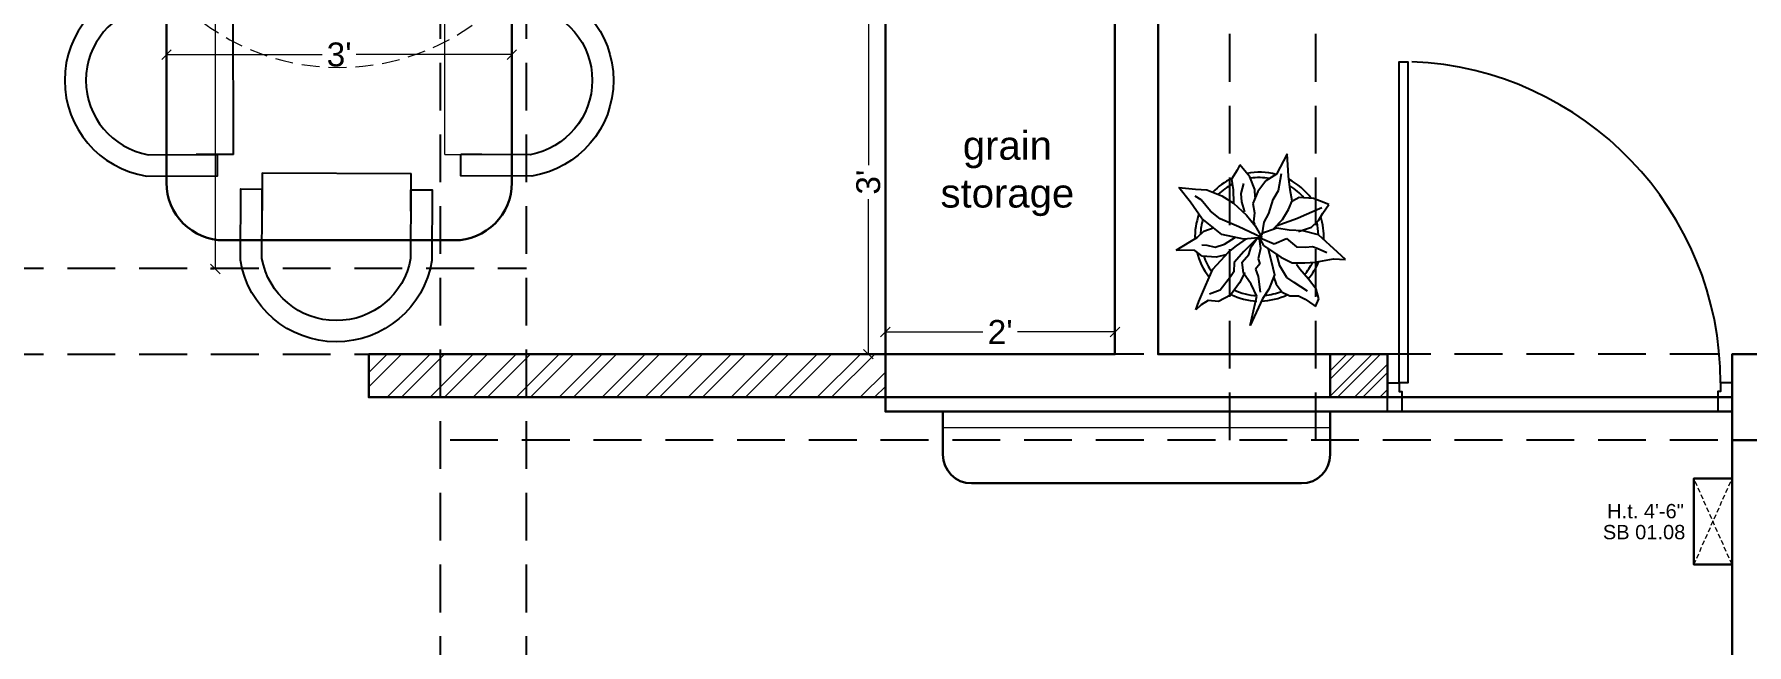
# Model space of a CAD drawing. Header units: millimetres. Extents: x 56222 to 3066687, y -650199 to -121287.
# Drawn here: x 135482.5 to 135661.5, y -184571.4 to -184507.5 of the extents above; entities that cross this region are included whole.
import ezdxf

# ---------------------------------------------------------------- set-up
doc = ezdxf.new("R2010")
doc.units = ezdxf.units.MM
doc.header["$MEASUREMENT"] = 0
doc.header["$PDMODE"] = 35
for name, pattern in [('DASHED', [0.75, 0.5, -0.25]), ('DASHED2', [0.375, 0.25, -0.125]), ('HIDDEN', [0.375, 0.25, -0.125])]:
    doc.linetypes.add(name, pattern=pattern)
doc.layers.get('Defpoints').update_dxf_attribs({"color": 220})
for name, color, linetype in [('AR DOOR', 40, 'Continuous'), ('AR ELE-5', 134, 'Continuous'), ('str coll', 6, 'Continuous')]:
    doc.layers.add(name, color=color, linetype=linetype)
for name, color, linetype, lineweight in [('BEAM', 160, 'HIDDEN', 25), ('COLUMN', 1, 'Continuous', 30), ('dim05', 1, 'Continuous', 13), ('el', 7, 'Continuous', 20), ('ELEC-wires', 1, 'DASHED2', 13), ('Electrical', 84, 'Continuous', 30), ('ELEVATION ( SPIRAL STAIR )', 250, 'Continuous', 9), ('FURNITURE', 32, 'Continuous', 9), ('GROUND FLOOR', 7, 'Continuous', 9), ('GROUND FLOOR  ( PLINE )', 251, 'Continuous', 30), ('Labelling', 1, 'Continuous', 25), ('wall', 7, 'Continuous', 30), ('XX~SLAB ( BEAM )~ ( DIM )', 7, 'Continuous', 9)]:
    doc.layers.add(name, color=color, linetype=linetype, lineweight=lineweight)
doc.styles.add('Arial', font='arial.ttf')
doc.styles.get("Standard").update_dxf_attribs({"font": 'arial.ttf', "height": 6})
doc.styles.add('style4', font='ARIALN.TTF')
doc.dimstyles.new('ISO-25', dxfattribs={"dimtxt": 2.5, "dimasz": 1, "dimexe": 0.5, "dimexo": 1, "dimtad": 0, "dimdec": 1, "dimlunit": 4, "dimtxsty": 'Standard', "dimblk": 'OBLIQUE', "dimcen": 2.5, "dimclrd": 1, "dimclre": 1, "dimclrt": 5, "dimadec": 0, "dimazin": 0, "dimtfac": 1, "dimtdec": 1, "dimtmove": 0, "dimatfit": 3, "dimfxl": 1, "dimlwd": -1, "dimarcsym": 0})

# ---------------------------------------------------------------- blocks, each defined once
blk = doc.blocks.new('SD DSD')
at = {"layer": 'FURNITURE', "lineweight": 25}
for p, q in [((3348502.23, -514619.34), (3348502.25, -514623.25)), ((3348486.7, -514623.32), (3348486.68, -514619.42)), ((3348486.7, -514623.32), (3348502.25, -514623.25)), ((3348483.69, -514625.26), (3348479.79, -514625.25)), ((3348483.69, -514625.26), (3348483.66, -514640.81)), ((3348505.76, -514625.26), (3348509.66, -514625.25)), ((3348505.76, -514625.26), (3348505.79, -514640.81)), ((3348479.75, -514640.8), (3348483.66, -514640.81)), ((3348509.7, -514640.8), (3348505.79, -514640.81)), ((3348479.75, -514651.77), (3348483.66, -514651.76)), ((3348483.69, -514667.31), (3348483.66, -514651.76)), ((3348483.69, -514667.31), (3348479.79, -514667.32)), ((3348486.7, -514669.25), (3348486.68, -514673.16)), ((3348486.7, -514669.25), (3348502.25, -514669.32)), ((3348502.23, -514673.23), (3348502.25, -514669.32))]:
    blk.add_line(p, q, dxfattribs=at)
at = {"layer": 'FURNITURE'}
for p, q in [((3348505.76, -514667.31), (3348505.79, -514651.76)), ((3348509.7, -514651.77), (3348505.79, -514651.76)), ((3348505.76, -514667.31), (3348509.66, -514667.32))]:
    blk.add_line(p, q, dxfattribs=at)
at = {"layer": 'FURNITURE', "lineweight": 25, "flags": 128}
for points in [[(3348502.23, -514621.56), (3348504.46, -514621.55), (3348504.42, -514614.17, 0.853613), (3348484.42, -514614.22), (3348484.46, -514621.65), (3348486.68, -514621.64)], [(3348502.22, -514619.34), (3348502.23, -514621.56), (3348502.2, -514614.36, 0.835758), (3348486.65, -514614.39), (3348486.67, -514619.42), (3348486.68, -514621.64)], [(3348481.97, -514640.8), (3348481.97, -514643.02), (3348474.58, -514643.01, -0.853613), (3348474.58, -514623.01), (3348482.01, -514623.02), (3348482.01, -514625.25)], [(3348507.48, -514640.8), (3348507.48, -514643.02), (3348514.87, -514643.01, 0.853613), (3348514.87, -514623.01), (3348507.44, -514623.02), (3348507.44, -514625.25)], [(3348479.75, -514640.79), (3348481.97, -514640.8), (3348474.77, -514640.78, -0.835758), (3348474.76, -514625.23), (3348479.79, -514625.24), (3348482.01, -514625.25)], [(3348509.7, -514640.79), (3348507.48, -514640.8), (3348514.68, -514640.78, 0.835758), (3348514.69, -514625.23), (3348509.66, -514625.24), (3348507.44, -514625.25)], [(3348481.97, -514651.77), (3348481.97, -514649.55), (3348474.58, -514649.57, 0.853613), (3348474.58, -514669.57), (3348482.01, -514669.55), (3348482.01, -514667.32)], [(3348507.48, -514651.77), (3348507.48, -514649.55), (3348514.87, -514649.57, -0.853613), (3348514.87, -514669.57), (3348507.44, -514669.55), (3348507.44, -514667.32)], [(3348479.75, -514651.78), (3348481.97, -514651.77), (3348474.77, -514651.79, 0.835758), (3348474.76, -514667.34), (3348479.79, -514667.33), (3348482.01, -514667.33)], [(3348509.7, -514651.78), (3348507.48, -514651.77), (3348514.68, -514651.79, -0.835758), (3348514.69, -514667.34), (3348509.66, -514667.33), (3348507.44, -514667.33)], [(3348502.23, -514671.01), (3348504.46, -514671.02), (3348504.42, -514678.4, -0.853613), (3348484.42, -514678.36), (3348484.46, -514670.92), (3348486.68, -514670.93)], [(3348502.22, -514673.23), (3348502.23, -514671.01), (3348502.2, -514678.21, -0.835758), (3348486.65, -514678.18), (3348486.67, -514673.16), (3348486.68, -514670.93)]]:
    blk.add_lwpolyline(points, format="xyb", dxfattribs=at)
at = {"layer": 'FURNITURE', "lineweight": 30}
blk.add_lwpolyline([(3348506.78, -514676.29), (3348482.68, -514676.29, -0.414214), (3348476.68, -514670.29), (3348476.68, -514622.29, -0.414214), (3348482.68, -514616.29), (3348506.78, -514616.29, -0.414214), (3348512.78, -514622.29), (3348512.78, -514670.29, -0.414214)], format="xyb", close=True, dxfattribs=at)
blk = doc.blocks.new('_Oblique')
at = {"layer": 'wall', "color": 0, "lineweight": -2}
blk.add_line((-0.5, -0.5), (0.5, 0.5), dxfattribs=at)
blk = doc.blocks.new('*D269')
at = {"layer": 'Defpoints', "color": 0, "lineweight": 30, "transparency": 16777216}
for p in [(135532.37, -184509.66), (135496.27, -184514.13), (135532.37, -184514.98)]:
    blk.add_point(p, dxfattribs=at)
at = {"layer": 'dim05', "color": 1, "linetype": 'Continuous', "lineweight": -2, "transparency": 16777216}
for p, q in [((135496.27, -184513.13), (135496.27, -184509.16)), ((135532.37, -184513.98), (135532.37, -184509.16))]:
    blk.add_line(p, q, dxfattribs=at)
at = {"layer": 'dim05', "color": 1, "linetype": 'Continuous', "transparency": 16777216}
for p, q in [((135496.27, -184509.66), (135512.54, -184509.66)), ((135532.37, -184509.66), (135516.09, -184509.66))]:
    blk.add_line(p, q, dxfattribs=at)
at = {"layer": 'dim05', "color": 1, "transparency": 16777216, "rotation": 180}
blk.add_blockref('_Oblique', (135496.27, -184509.66), dxfattribs=at)
at = {"layer": 'dim05', "color": 1, "transparency": 16777216}
blk.add_blockref('_Oblique', (135532.37, -184509.66), dxfattribs=at)
at = {"layer": 'dim05', "color": 5, "lineweight": 25, "transparency": 16777216, "insert": (135514.32, -184509.66), "char_height": 2.5, "attachment_point": 5, "style": 'Arial'}
blk.add_mtext("3'", dxfattribs=at)
blk = doc.blocks.new('*D270')
at = {"layer": 'Defpoints', "color": 0, "lineweight": 30, "transparency": 16777216}
for p in [(135501.39, -184472.08), (135504.75, -184472.08), (135502.27, -184532.08)]:
    blk.add_point(p, dxfattribs=at)
at = {"layer": 'dim05', "color": 1, "linetype": 'Continuous', "lineweight": -2, "transparency": 16777216}
for p, q in [((135503.75, -184472.08), (135500.89, -184472.08)), ((135501.27, -184532.08), (135500.89, -184532.08))]:
    blk.add_line(p, q, dxfattribs=at)
at = {"layer": 'dim05', "color": 1, "linetype": 'Continuous', "transparency": 16777216}
for p, q in [((135501.39, -184472.08), (135501.39, -184500.3)), ((135501.39, -184532.08), (135501.39, -184503.85))]:
    blk.add_line(p, q, dxfattribs=at)
at = {"layer": 'dim05', "color": 1, "transparency": 16777216}
for p, rotation in [((135501.39, -184472.08), 90), ((135501.39, -184532.08), 270)]:
    blk.add_blockref('_Oblique', p, dxfattribs=dict(at, rotation=rotation))
at = {"layer": 'dim05', "color": 5, "lineweight": 25, "transparency": 16777216, "insert": (135501.39, -184502.08), "char_height": 2.5, "attachment_point": 5, "rotation": 90, "style": 'Arial'}
blk.add_mtext("5'", dxfattribs=at)
blk = doc.blocks.new('ARPLS010')
at = {"linetype": 'ByBlock'}
for p, q in [((0.179, 0.666), (0.121, 0.605)), ((0.174, 0.573), (0.179, 0.666)), ((-0.248, 0.54), (-0.278, 0.467)), ((-0.182, 0.493), (-0.248, 0.54)), ((0.121, 0.605), (-0.013, 0.459)), ((0.2, 0.432), (0.174, 0.573)), ((-0.295, 0.42), (-0.302, 0.309)), ((-0.278, 0.467), (-0.295, 0.42)), ((-0.222, 0.484), (-0.164, 0.347)), ((-0.125, 0.459), (-0.182, 0.493)), ((-0.072, 0.404), (-0.125, 0.459)), ((-0.038, 0.302), (-0.072, 0.404)), ((-0.013, 0.459), (-0.044, 0.336)), ((0.077, 0.412), (0.091, 0.447)), ((0.082, 0.358), (0.077, 0.412)), ((0.091, 0.447), (0.125, 0.522)), ((0.203, 0.352), (0.2, 0.432)), ((0.409, 0.44), (0.33, 0.38)), ((0.484, 0.459), (0.409, 0.44)), ((0.542, 0.434), (0.484, 0.459)), ((0.485, 0.354), (0.533, 0.42)), ((0.533, 0.42), (0.542, 0.434)), ((-0.302, 0.309), (-0.276, 0.258)), ((-0.164, 0.347), (-0.139, 0.295)), ((-0.139, 0.295), (-0.08, 0.131)), ((-0.044, 0.336), (-0.049, 0.232)), ((0.015, 0.209), (0.08, 0.288)), ((0.08, 0.288), (0.082, 0.358)), ((0.204, 0.254), (0.203, 0.352)), ((0.252, 0.313), (0.216, 0.287)), ((0.33, 0.38), (0.252, 0.313)), ((0.356, 0.269), (0.318, 0.213)), ((0.425, 0.373), (0.356, 0.269)), ((0.459, 0.303), (0.485, 0.354)), ((0.459, 0.236), (0.459, 0.303)), ((-0.469, 0.226), (-0.643, 0.216)), ((-0.643, 0.216), (-0.485, 0.134)), ((-0.359, 0.148), (-0.49, 0.172)), ((-0.485, 0.134), (-0.433, 0.051)), ((-0.362, 0.24), (-0.469, 0.226)), ((-0.278, 0.254), (-0.362, 0.24)), ((-0.287, 0.106), (-0.359, 0.148)), ((-0.21, 0.227), (-0.278, 0.254)), ((-0.132, 0.18), (-0.21, 0.227)), ((-0.063, 0.111), (-0.132, 0.18)), ((-0.049, 0.232), (-0.065, 0.135)), ((-0.065, 0.135), (-0.024, 0.018)), ((0.056, 0.114), (0.015, 0.209)), ((0.068, 0.032), (0.16, 0.165)), ((0.227, 0.157), (0.132, 0.131)), ((0.16, 0.165), (0.204, 0.254)), ((0.318, 0.213), (0.227, 0.157)), ((0.368, 0.128), (0.432, 0.176)), ((0.432, 0.176), (0.459, 0.236)), ((-0.433, 0.051), (-0.349, -0.011)), ((-0.18, 0.073), (-0.287, 0.106)), ((-0.111, 0.036), (-0.18, 0.073)), ((-0.013, 0.022), (-0.111, 0.036)), ((-0.084, -0.034), (0.007, 0.018)), ((0.003, 0.011), (-0.076, -0.16)), ((-0.024, 0.018), (0.009, 0.005)), ((0.006, -0.002), (0.068, 0.032)), ((0.007, 0.018), (0.02, -0.121)), ((0.009, 0.005), (0.056, 0.114)), ((0.017, -0.002), (0.091, 0.009)), ((0.088, 0.065), (0.187, 0.091)), ((0.091, 0.009), (0.173, -0.011)), ((0.173, -0.011), (0.212, 0.004)), ((0.187, 0.091), (0.297, 0.116)), ((0.212, 0.004), (0.252, -0.03)), ((0.297, 0.116), (0.408, 0.071)), ((0.309, 0.109), (0.368, 0.128)), ((0.309, -0.01), (0.43, 0.006)), ((0.408, 0.071), (0.482, 0.024)), ((0.482, 0.024), (0.689, -0.072)), ((-0.464, -0.073), (-0.558, -0.152)), ((-0.366, -0.036), (-0.464, -0.073)), ((-0.336, -0.142), (-0.413, -0.121)), ((-0.306, -0.033), (-0.366, -0.036)), ((-0.349, -0.011), (-0.256, -0.05)), ((-0.193, -0.113), (-0.269, -0.135)), ((-0.259, -0.2), (-0.168, -0.1)), ((-0.256, -0.05), (-0.185, -0.038)), ((-0.185, -0.038), (-0.114, -0.046)), ((-0.168, -0.1), (-0.084, -0.034)), ((-0.114, -0.046), (-0.093, -0.036)), ((0.02, -0.121), (-0.017, -0.291)), ((0.01, -0.014), (0.017, -0.002)), ((0.078, -0.064), (0.01, -0.014)), ((0.016, -0.023), (0.116, -0.122)), ((0.07, -0.179), (0.018, -0.1)), ((0.138, -0.083), (0.078, -0.064)), ((0.116, -0.122), (0.201, -0.195)), ((0.197, -0.135), (0.138, -0.083)), ((0.283, -0.123), (0.197, -0.135)), ((0.252, -0.03), (0.309, -0.01)), ((0.277, -0.114), (0.357, -0.156)), ((0.37, -0.064), (0.283, -0.123)), ((0.462, -0.021), (0.37, -0.064)), ((0.689, -0.072), (0.462, -0.021)), ((-0.558, -0.152), (-0.517, -0.172)), ((-0.517, -0.172), (-0.447, -0.216)), ((-0.447, -0.216), (-0.363, -0.202)), ((-0.363, -0.202), (-0.263, -0.2)), ((-0.269, -0.135), (-0.336, -0.142)), ((-0.318, -0.29), (-0.259, -0.2)), ((-0.076, -0.16), (-0.138, -0.304)), ((0.059, -0.27), (0.005, -0.185)), ((0.121, -0.239), (0.07, -0.179)), ((0.184, -0.299), (0.121, -0.239)), ((0.141, -0.261), (0.16, -0.336)), ((0.201, -0.195), (0.272, -0.198)), ((0.272, -0.198), (0.311, -0.225)), ((0.311, -0.225), (0.415, -0.304)), ((0.357, -0.156), (0.455, -0.226)), ((0.455, -0.226), (0.503, -0.317)), ((-0.363, -0.408), (-0.318, -0.29)), ((-0.199, -0.38), (-0.287, -0.45)), ((-0.138, -0.304), (-0.199, -0.38)), ((-0.017, -0.291), (-0.141, -0.446)), ((-0.042, -0.432), (-0.071, -0.352)), ((0.08, -0.342), (0.059, -0.27)), ((0.066, -0.407), (0.08, -0.342)), ((0.16, -0.336), (0.15, -0.445)), ((0.252, -0.362), (0.184, -0.299)), ((0.376, -0.416), (0.252, -0.362)), ((0.415, -0.304), (0.447, -0.388)), ((0.503, -0.317), (0.494, -0.398)), ((0.494, -0.398), (0.528, -0.452)), ((-0.382, -0.625), (-0.368, -0.496)), ((-0.368, -0.496), (-0.363, -0.408)), ((-0.287, -0.45), (-0.314, -0.498)), ((-0.141, -0.446), (-0.269, -0.533)), ((0.002, -0.48), (-0.042, -0.432)), ((0.104, -0.646), (0.002, -0.48)), ((0.064, -0.446), (0.066, -0.407)), ((0.106, -0.5), (0.104, -0.646)), ((0.15, -0.445), (0.106, -0.5)), ((0.502, -0.472), (0.376, -0.416)), ((0.567, -0.494), (0.502, -0.472)), ((0.528, -0.452), (0.567, -0.494)), ((-0.269, -0.533), (-0.382, -0.625))]:
    blk.add_line(p, q, dxfattribs=at)
for radius, start, end in [(0.5, 126.2799, 152.7042), (0.5, 87.2367, 107.9154), (0.458, 91.6596, 104.0784), (0.5, 49.0791, 67.0324), (0.458, 49.8461, 63.9764), (0.458, 130.7647, 148.9789), (0.458, 5.0517, 21.9108), (0.5, 1.3782, 25.7565), (0.5, 164.9216, 191.0302), (0.458, 169.9629, 188.6517), (0.458, 334.5625, 357.1532), (0.5, 333.6991, 357.5577), (0.5, 205.1623, 226.3204), (0.458, 207.232, 224.0819), (0.5, 283.5324, 308.8712), (0.458, 289.266, 306.1107), (0.5, 249.553, 272.4234), (0.458, 252.8522, 267.711)]:
    blk.add_arc((0, 0), radius, start, end, dxfattribs=at)
blk = doc.blocks.new('*U20')
for points in [[(0, 0), (0, 1120), (30, 1120), (30, 0)], [(-40, 0), (0, 0), (0, -30), (10, -30), (10, -100), (-40, -100)], [(1160, 0), (1120, 0), (1120, -30), (1110, -30), (1110, -100), (1160, -100)]]:
    blk.add_lwpolyline(points, close=True)
at = {"layer": 'AR ELE-5', "linetype": 'ByBlock', "ltscale": 15}
blk.add_arc((-1.6, -0.7), 1121.6, 0.03474, 87.62699, dxfattribs=at)
blk = doc.blocks.new('*D287')
at = {"layer": 'Defpoints', "color": 0, "lineweight": 30, "transparency": 16777216}
for p in [(135571.42, -184505), (135569.64, -184541), (135571.42, -184541)]:
    blk.add_point(p, dxfattribs=at)
at = {"layer": 'dim05', "color": 1, "linetype": 'Continuous', "lineweight": -2, "transparency": 16777216}
for p, q in [((135570.42, -184505), (135569.14, -184505)), ((135570.42, -184541), (135569.14, -184541))]:
    blk.add_line(p, q, dxfattribs=at)
at = {"layer": 'dim05', "color": 1, "linetype": 'Continuous', "transparency": 16777216}
for p, q in [((135569.64, -184505), (135569.64, -184521.23)), ((135569.64, -184541), (135569.64, -184524.78))]:
    blk.add_line(p, q, dxfattribs=at)
at = {"layer": 'dim05', "color": 1, "transparency": 16777216}
for p, rotation in [((135569.64, -184505), 90), ((135569.64, -184541), 270)]:
    blk.add_blockref('_Oblique', p, dxfattribs=dict(at, rotation=rotation))
at = {"layer": 'dim05', "color": 5, "transparency": 16777216, "insert": (135569.64, -184523), "char_height": 2.5, "attachment_point": 5, "rotation": 90, "style": 'Arial'}
blk.add_mtext("3'", dxfattribs=at)
blk = doc.blocks.new('*D307')
at = {"layer": 'Defpoints', "color": 0, "lineweight": 30, "transparency": 16777216}
for p in [(135595.42, -184538.67), (135571.42, -184541), (135595.42, -184541)]:
    blk.add_point(p, dxfattribs=at)
at = {"layer": 'dim05', "color": 1, "linetype": 'Continuous', "lineweight": -2, "transparency": 16777216}
for p, q in [((135571.42, -184540), (135571.42, -184538.17)), ((135595.42, -184540), (135595.42, -184538.17))]:
    blk.add_line(p, q, dxfattribs=at)
at = {"layer": 'dim05', "color": 1, "linetype": 'Continuous', "transparency": 16777216}
for p, q in [((135571.42, -184538.67), (135581.62, -184538.67)), ((135595.42, -184538.67), (135585.22, -184538.67))]:
    blk.add_line(p, q, dxfattribs=at)
at = {"layer": 'dim05', "color": 1, "transparency": 16777216, "rotation": 180}
blk.add_blockref('_Oblique', (135571.42, -184538.67), dxfattribs=at)
at = {"layer": 'dim05', "color": 1, "transparency": 16777216}
blk.add_blockref('_Oblique', (135595.42, -184538.67), dxfattribs=at)
at = {"layer": 'dim05', "color": 5, "transparency": 16777216, "insert": (135583.42, -184538.67), "char_height": 2.5, "attachment_point": 5, "style": 'Arial'}
blk.add_mtext("2'", dxfattribs=at)
blk = doc.blocks.new('6616')
at = {"color": 242, "linetype": 'DASHED', "true_color": 0xcd2027}
for p, q in [((386784.79, -36915.77), (386775.78, -36911.78)), ((386784.79, -36911.78), (386775.78, -36915.77))]:
    blk.add_line(p, q, dxfattribs=at)
at = {"layer": 'ELEC-wires', "color": 5, "linetype": 'ByBlock', "lineweight": 30, "ltscale": 4}
blk.add_lwpolyline([(386775.78, -36911.78), (386784.79, -36911.78), (386784.79, -36915.77), (386775.78, -36915.77)], close=True, dxfattribs=at)
blk = doc.blocks.new('fan')
at = {"layer": 'Electrical', "lineweight": 15, "ltscale": 20}
for p, q in [((3300835.29, -509900.78), (3300836.47, -509923.43)), ((3300841.81, -509923.43), (3300842.99, -509900.78)), ((3300838.47, -509924.57), (3300838.47, -509920.25)), ((3300839.81, -509920.28), (3300839.81, -509924.57)), ((3300831.66, -509931.77), (3300811.45, -509942.07)), ((3300829.93, -509935.08), (3300833.64, -509932.93)), ((3300844.64, -509932.93), (3300848.38, -509935.09)), ((3300866.83, -509942.07), (3300846.62, -509931.77)), ((3300834.31, -509934.09), (3300830.57, -509936.25)), ((3300847.68, -509936.23), (3300843.97, -509934.09)), ((3300815.3, -509948.74), (3300834.33, -509936.39)), ((3300843.95, -509936.39), (3300862.98, -509948.74))]:
    blk.add_line(p, q, dxfattribs=at)
at = {"layer": 'Electrical', "linetype": 'DASHED', "lineweight": 15, "ltscale": 5}
blk.add_circle((3300839.14, -509930.53), 32, dxfattribs=at)
at = {"layer": 'Electrical', "lineweight": 15, "ltscale": 20}
for centre, major_axis, start_param, end_param in [((3300839.14, -509902.94), (3.12, 3.12), -0.272136, 1.842967), ((3300839.13, -509920.5), (0.501, 0.501), -0.465536, 1.983618), ((3300837.1, -509923.08), (0.51, 0.51), 2.863014, 4.257784), ((3300839.14, -509926.42), (2.27, -2.27), 2.565057, 2.951308), ((3300839.14, -509926.42), (2.27, 2.27), 0.19032, 0.57657), ((3300841.18, -509923.08), (0.51, -0.51), 5.167028, 6.561799), ((3300839.14, -509930.53), (4.24, -4.24), 3.14161, 9.424795), ((3300839.14, -509930.53), (3.77, -3.77), 1.749190548672175e-05, 6.283202799085073), ((3300839.14, -509930.53), (0.943, 0.943), 1.570814, 7.853999), ((3300831.67, -509932.49), (0.51, -0.51), 0.978238, 2.373008), ((3300835.59, -509932.58), (2.27, -2.27), 3.855511, 4.241762), ((3300842.69, -509932.58), (2.27, 2.27), 5.183051, 5.569301), ((3300846.61, -509932.49), (0.51, -0.51), 2.339416, 3.734186), ((3300830.46, -509935.55), (0.501, -0.501), 3.199655, 5.648809), ((3300835.59, -509932.58), (2.27, -2.27), 4.659452, 5.045703), ((3300833.71, -509936.02), (0.51, 0.51), -1.325776, 0.068994), ((3300844.57, -509936.02), (0.51, -0.51), 3.072633, 4.467404), ((3300842.69, -509932.58), (2.27, 2.27), 4.37911, 4.765361), ((3300847.83, -509935.54), (0.501, 0.501), 3.723254, 6.172408), ((3300815.25, -509944.32), (3.12, -3.12), 3.393055, 5.508159), ((3300863.03, -509944.32), (3.12, -3.12), 5.48745, 7.602554)]:
    blk.add_ellipse(centre, major_axis=major_axis, ratio=1, start_param=start_param, end_param=end_param, dxfattribs=at)

msp = doc.modelspace()

# ---------------------------------------------------------------- hatches: boundary and pattern name
at = {"layer": 'ELEVATION ( SPIRAL STAIR )', "lineweight": 5}
h = msp.add_hatch(dxfattribs=at)
h.set_pattern_fill('ANSI32', color=2, scale=8.479723)
h.set_pattern_definition([(45, (-12749.2664, -7308.46), (-2.24852616, 2.24852616), []), (45, (-12747.7674, -7308.46), (-2.24852616, 2.24852616), [])])
h.paths.add_polyline_path([(135571.421, -184541.003), (135517.421, -184541.003), (135517.421, -184545.503), (135571.421, -184545.503)])
at = {"layer": 'GROUND FLOOR  ( PLINE )', "lineweight": 5}
h = msp.add_hatch(dxfattribs=at)
h.set_pattern_fill('ANSI32', color=3, scale=5)
h.set_pattern_definition([(45, (-12749.2664, -7308.46), (-1.325825215, 1.325825215), []), (45, (-12748.3825, -7308.46), (-1.325825215, 1.325825215), [])])
h.paths.add_polyline_path([(135623.921, -184541.003), (135617.921, -184541.003), (135617.921, -184545.503), (135623.921, -184545.503)])

# ---------------------------------------------------------------- linework, layer by layer
at = {"layer": 'BEAM', "ltscale": 20}
for p, q in [((135524.921, -184695.503), (135524.921, -184379.003)), ((135533.921, -184695.503), (135533.921, -184379.003)), ((135607.421, -184550.003), (135607.421, -184379.003)), ((135616.421, -184550.003), (135616.421, -184379.003)), ((135358.421, -184532.003), (135533.921, -184532.003)), ((135358.421, -184541.003), (135533.921, -184541.003)), ((135770.921, -184541.003), (135524.921, -184541.003)), ((135770.921, -184550.003), (135524.921, -184550.003))]:
    msp.add_line(p, q, dxfattribs=at)
at = {"layer": 'COLUMN'}
msp.add_lwpolyline([(135674.921, -184541.003), (135674.921, -184550.003), (135659.921, -184550.003), (135659.921, -184541.003)], close=True, dxfattribs=at)
at = {"layer": 'ELEVATION ( SPIRAL STAIR )', "color": 2, "lineweight": 30}
msp.add_lwpolyline([(135571.421, -184541.003), (135517.421, -184541.003), (135517.421, -184545.503), (135571.421, -184545.503)], close=True, dxfattribs=at)
at = {"layer": 'FURNITURE', "lineweight": 30}
for p, q in [((135571.421, -184541.003), (135571.421, -184433.003)), ((135577.421, -184547.003), (135577.421, -184551.503)), ((135617.921, -184551.503), (135617.921, -184547.003)), ((135580.421, -184554.503), (135614.921, -184554.503))]:
    msp.add_line(p, q, dxfattribs=at)
for points in [[(135571.421, -184541.003), (135595.421, -184541.003), (135595.421, -184505.001), (135571.421, -184505.001)], [(135571.421, -184545.503), (135659.921, -184545.503), (135659.921, -184547.003), (135571.421, -184547.003)]]:
    msp.add_lwpolyline(points, close=True, dxfattribs=at)
at = {"layer": 'FURNITURE', "lineweight": 5}
msp.add_lwpolyline([(135577.421, -184547.003), (135617.921, -184547.003), (135617.921, -184548.715), (135577.421, -184548.715)], close=True, dxfattribs=at)
at = {"layer": 'FURNITURE', "lineweight": 30}
for centre, start, end in [((135580.421, -184551.503), 180, 270), ((135614.921, -184551.503), 270, 0)]:
    msp.add_arc(centre, 3, start, end, dxfattribs=at)
at = {"layer": 'GROUND FLOOR'}
for p, q in [((135595.421, -184412.003), (135595.421, -184541.003)), ((135599.921, -184412.003), (135599.921, -184541.003)), ((135595.421, -184541.003), (135571.421, -184541.003)), ((135571.421, -184545.503), (135571.421, -184541.003)), ((135599.921, -184541.003), (135617.921, -184541.003)), ((135617.921, -184541.003), (135617.921, -184545.503)), ((135659.921, -184541.003), (135659.921, -184695.503)), ((135688.421, -184541.003), (135659.921, -184541.003)), ((135617.921, -184545.503), (135571.421, -184545.503))]:
    msp.add_line(p, q, dxfattribs=at)
at = {"layer": 'GROUND FLOOR  ( PLINE )'}
msp.add_lwpolyline([(135521.921, -184403.003), (135647.963, -184403.003), (135647.963, -184412.003), (135599.921, -184412.003), (135599.921, -184541.003), (135617.921, -184541.003), (135617.921, -184545.503), (135571.421, -184545.503), (135571.421, -184541.003), (135595.421, -184541.003), (135595.421, -184412.003), (135521.921, -184412.003)], close=True, dxfattribs=at)
at = {"layer": 'GROUND FLOOR  ( PLINE )', "color": 3}
msp.add_lwpolyline([(135623.921, -184541.003), (135617.921, -184541.003), (135617.921, -184545.503), (135623.921, -184545.503)], close=True, dxfattribs=at)
at = {"layer": 'GROUND FLOOR  ( PLINE )'}
msp.add_lwpolyline([(135664.421, -184673.003), (135692.916, -184673.003), (135692.916, -184677.503), (135664.421, -184677.503), (135664.421, -184695.503), (135659.921, -184695.503), (135659.921, -184541.003), (135688.421, -184541.003), (135688.421, -184545.503), (135674.921, -184545.503)], dxfattribs=at)
at = {"layer": 'XX~SLAB ( BEAM )~ ( DIM )'}
msp.add_line((135623.921, -184545.503), (135623.921, -184547.003), dxfattribs=at)

# ---------------------------------------------------------------- block references
at = {"xscale": 13.47973786482115, "yscale": 13.47973786482115, "zscale": 13.47973786482115, "rotation": 270.106449045987}
msp.add_blockref('ARPLS010', (135610.518, -184528.7), dxfattribs=at)
at = {"layer": 'AR DOOR', "linetype": 'ByBlock', "lineweight": -2, "extrusion": (0, 0, -1), "xscale": -0.02999999999997555, "yscale": 0.02999999999997555, "zscale": -0.02999999999997555}
msp.add_blockref('*U20', (-135625.121, -184544.003), dxfattribs=at)
at = {"layer": 'dim05', "color": 1, "lineweight": 35, "xscale": -0.7500069902881101, "yscale": 0.7500069902881101, "zscale": 0.7500069902881101}
msp.add_blockref('fan', (2611166.773, 197964.458), dxfattribs=at)
at = {"layer": 'el', "color": 1, "rotation": 270}
msp.add_blockref('6616', (172571.705, 202221.781), dxfattribs=at)
at = {"layer": 'str coll', "lineweight": 35}
msp.add_blockref('SD DSD', (-3212980.408, 330147.207), dxfattribs=at)

# ---------------------------------------------------------------- texts
at = {"layer": 'Electrical', "color": 240, "true_color": 0xed1f24, "transparency": 33554687}
msp.add_text('H.t. 4\'-6"', height=1.5, dxfattribs=at).set_placement((135646.869, -184558.162))
at = {"layer": 'Electrical', "color": 5, "transparency": 33554687}
msp.add_text('SB 01.08', height=1.5, dxfattribs=at).set_placement((135646.418, -184560.359))
at = {"layer": 'Labelling', "color": 1, "insert": (135584.175, -184522.111, 0.016), "char_height": 3, "width": 19.65929, "attachment_point": 5, "style": 'style4'}
msp.add_mtext('\\A1;\\pxqc;{\\fArial|b0|i0|c0|p34;grain storage }', dxfattribs=at)

# ---------------------------------------------------------------- dimensions: what is measured, and where the dimension line sits
at = {"layer": 'dim05', "color": 27, "lineweight": 25, "true_color": 0x7d5120}
dim = msp.add_linear_dim(base=(135501.391, -184472.08), p1=(135502.267, -184532.08), p2=(135504.746, -184472.08), angle=90, dimstyle='ISO-25', override={"dimdec": 0, "dimtxsty": 'Arial'}, dxfattribs=at)
dim.commit()
dim.dimension.update_dxf_attribs({"geometry": '*D270', "text_midpoint": (135501.391, -184502.08)})
at = {"layer": 'dim05'}
dim = msp.add_linear_dim(base=(135569.643, -184541.003), p1=(135571.421, -184505.001), p2=(135571.421, -184541.003), angle=90, dimstyle='ISO-25', override={"dimdec": 0, "dimtxsty": 'Arial', "dimtmove": 1}, dxfattribs=at)
dim.commit()
dim.dimension.update_dxf_attribs({"geometry": '*D287', "text_midpoint": (135569.643, -184523.002)})
at = {"layer": 'dim05', "color": 27, "lineweight": 25, "true_color": 0x7d5120}
dim = msp.add_linear_dim(base=(135532.367, -184509.661), p1=(135496.267, -184514.13), p2=(135532.367, -184514.979), dimstyle='ISO-25', override={"dimdec": 0, "dimtxsty": 'Arial'}, dxfattribs=at)
dim.commit()
dim.dimension.update_dxf_attribs({"geometry": '*D269', "text_midpoint": (135514.317, -184509.661)})
at = {"layer": 'dim05'}
dim = msp.add_linear_dim(base=(135595.421, -184538.668), p1=(135571.421, -184541.003), p2=(135595.421, -184541.003), dimstyle='ISO-25', override={"dimdec": 0, "dimtxsty": 'Arial', "dimtmove": 1}, dxfattribs=at)
dim.commit()
dim.dimension.update_dxf_attribs({"geometry": '*D307', "text_midpoint": (135583.421, -184538.668)})

doc.saveas('drawing.dxf')
